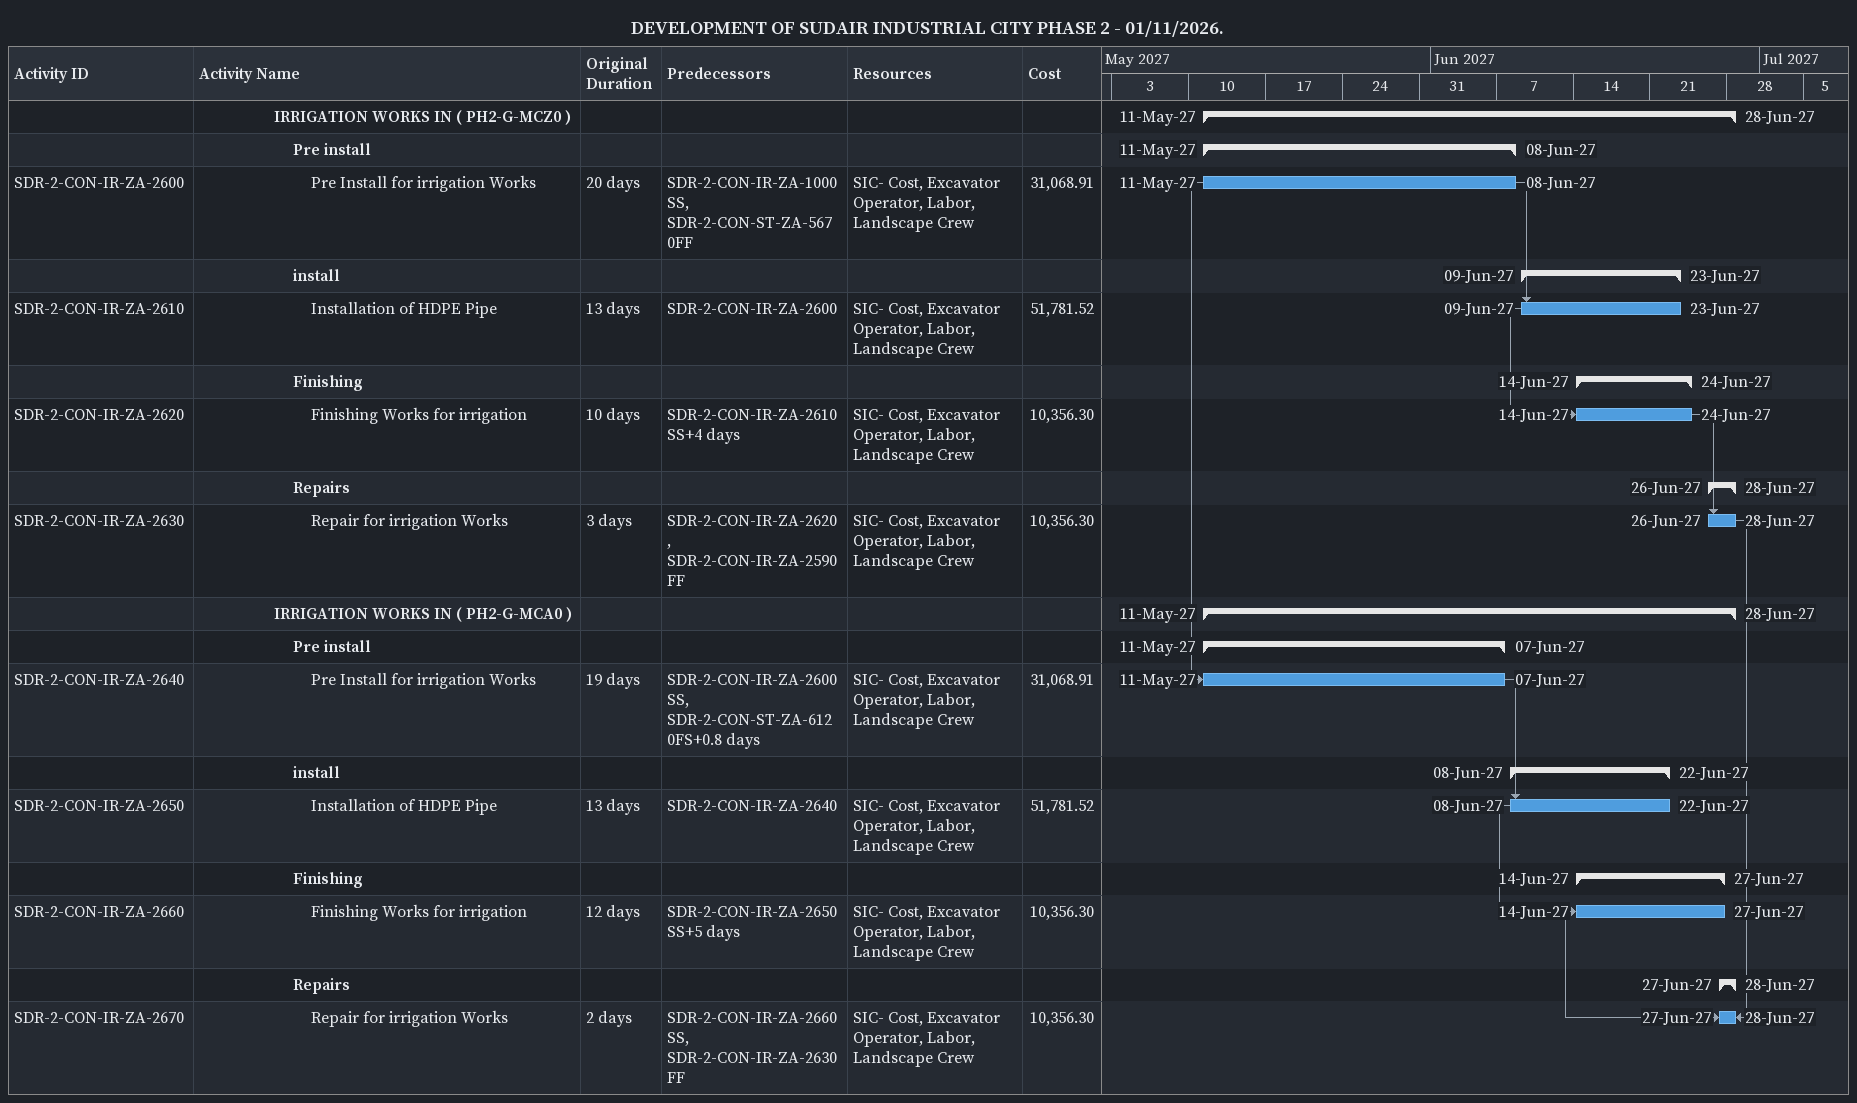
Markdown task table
DEVELOPMENT OF SUDAIR INDUSTRIAL CITY PHASE 2 - 01/11/2026.

| ID | Level | Task | Original duration | Start | Finish | Predecessors | Resources | Cost |
|---|---|---|---|---|---|---|---|---|
|  | 5 | **IRRIGATION WORKS IN ( PH2-G-MCZ0 )** |  | 2027-05-11 | 2027-06-28 |  |  |  |
|  | 6 | **Pre install** |  | 2027-05-11 | 2027-06-08 |  |  |  |
| SDR-2-CON-IR-ZA-2600 | 7 | Pre Install for irrigation Works | 20d | 2027-05-11 | 2027-06-08 | SDR-2-CON-IR-ZA-1000SS, SDR-2-CON-ST-ZA-5670FF | SIC- Cost, Excavator Operator, Labor, Landscape Crew | 31068.91 |
|  | 6 | **install** |  | 2027-06-09 | 2027-06-23 |  |  |  |
| SDR-2-CON-IR-ZA-2610 | 7 | Installation of HDPE Pipe | 13d | 2027-06-09 | 2027-06-23 | SDR-2-CON-IR-ZA-2600 | SIC- Cost, Excavator Operator, Labor, Landscape Crew | 51781.52 |
|  | 6 | **Finishing** |  | 2027-06-14 | 2027-06-24 |  |  |  |
| SDR-2-CON-IR-ZA-2620 | 7 | Finishing Works for irrigation | 10d | 2027-06-14 | 2027-06-24 | SDR-2-CON-IR-ZA-2610SS+4d | SIC- Cost, Excavator Operator, Labor, Landscape Crew | 10356.30 |
|  | 6 | **Repairs** |  | 2027-06-26 | 2027-06-28 |  |  |  |
| SDR-2-CON-IR-ZA-2630 | 7 | Repair for irrigation Works | 3d | 2027-06-26 | 2027-06-28 | SDR-2-CON-IR-ZA-2620, SDR-2-CON-IR-ZA-2590FF | SIC- Cost, Excavator Operator, Labor, Landscape Crew | 10356.30 |
|  | 5 | **IRRIGATION WORKS IN ( PH2-G-MCA0 )** |  | 2027-05-11 | 2027-06-28 |  |  |  |
|  | 6 | **Pre install** |  | 2027-05-11 | 2027-06-07 |  |  |  |
| SDR-2-CON-IR-ZA-2640 | 7 | Pre Install for irrigation Works | 19d | 2027-05-11 | 2027-06-07 | SDR-2-CON-IR-ZA-2600SS, SDR-2-CON-ST-ZA-6120FS+0.8d | SIC- Cost, Excavator Operator, Labor, Landscape Crew | 31068.91 |
|  | 6 | **install** |  | 2027-06-08 | 2027-06-22 |  |  |  |
| SDR-2-CON-IR-ZA-2650 | 7 | Installation of HDPE Pipe | 13d | 2027-06-08 | 2027-06-22 | SDR-2-CON-IR-ZA-2640 | SIC- Cost, Excavator Operator, Labor, Landscape Crew | 51781.52 |
|  | 6 | **Finishing** |  | 2027-06-14 | 2027-06-27 |  |  |  |
| SDR-2-CON-IR-ZA-2660 | 7 | Finishing Works for irrigation | 12d | 2027-06-14 | 2027-06-27 | SDR-2-CON-IR-ZA-2650SS+5d | SIC- Cost, Excavator Operator, Labor, Landscape Crew | 10356.30 |
|  | 6 | **Repairs** |  | 2027-06-27 | 2027-06-28 |  |  |  |
| SDR-2-CON-IR-ZA-2670 | 7 | Repair for irrigation Works | 2d | 2027-06-27 | 2027-06-28 | SDR-2-CON-IR-ZA-2660SS, SDR-2-CON-IR-ZA-2630FF | SIC- Cost, Excavator Operator, Labor, Landscape Crew | 10356.30 |
